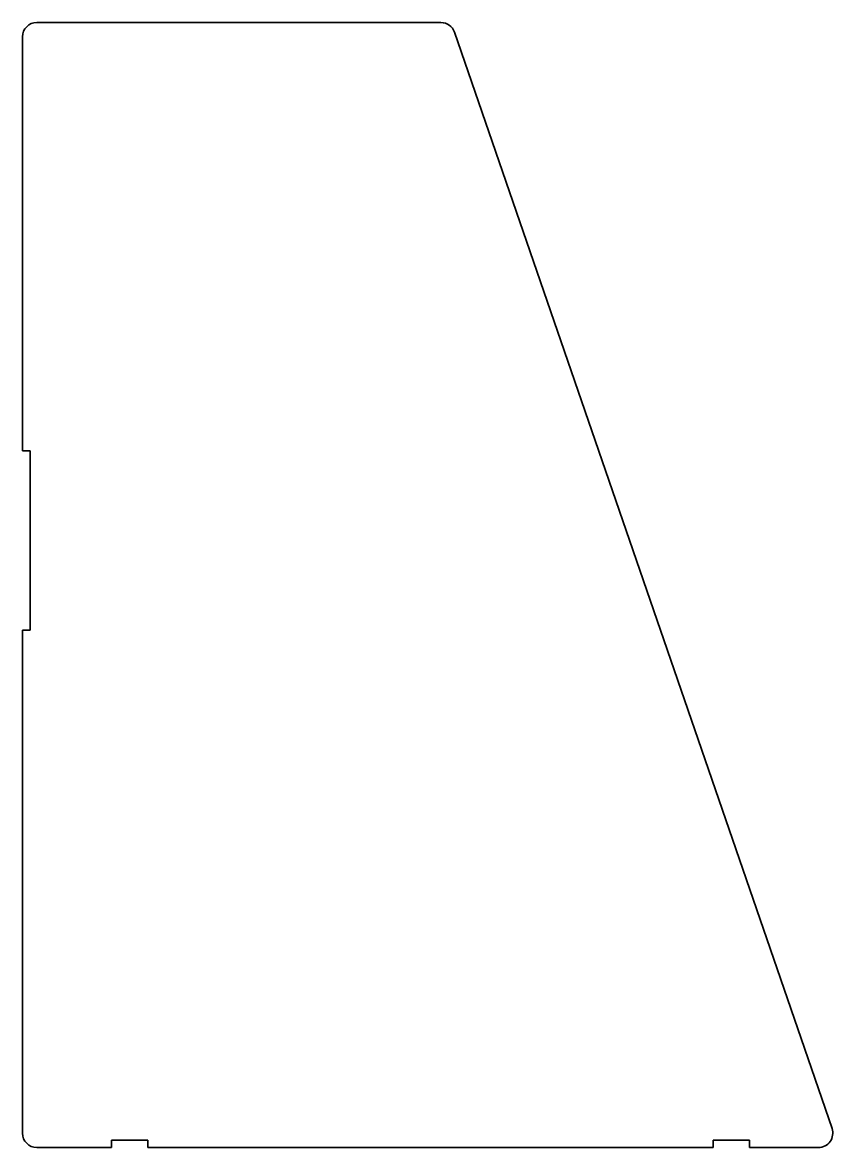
# Model space of a CAD drawing. Header units: inches. Extents: x 0 to 227, y 0 to 315.
import ezdxf

# ---------------------------------------------------------------- set-up
doc = ezdxf.new("R2010")
doc.units = ezdxf.units.IN
doc.header["$MEASUREMENT"] = 0
doc.layers.add('SIMUMAK Visible (ISO)', color=7, linetype='Continuous', lineweight=35)

# ---------------------------------------------------------------- blocks, each defined once
blk = doc.blocks.new('AMB-04-TAIZQTHR01_Sheet_4_AMB-04-TAIZQTHR01')
at = {"layer": 'SIMUMAK Visible (ISO)'}
for p, q in [((-109.43, 157.5), (3.72, 157.5)), ((7.5, 154.8), (113.21, -152.2)), ((-113.43, 37.6), (-113.43, 153.5)), ((-113.43, 37.6), (-111.33, 37.6)), ((-111.33, 37.6), (-111.33, -12.6)), ((-113.43, -153.5), (-113.43, -12.6)), ((-111.33, -12.6), (-113.43, -12.6)), ((-88.53, -157.5), (-109.43, -157.5)), ((-88.53, -157.5), (-88.53, -155.4)), ((-88.53, -155.4), (-78.33, -155.4)), ((-78.33, -155.4), (-78.33, -157.5)), ((79.94, -157.5), (-78.33, -157.5)), ((79.94, -157.5), (79.94, -155.4)), ((79.94, -155.4), (90.14, -155.4)), ((90.14, -155.4), (90.14, -157.5)), ((109.43, -157.5), (90.14, -157.5))]:
    blk.add_line(p, q, dxfattribs=at)
at = {"layer": 'SIMUMAK Visible (ISO)', "extrusion": (0, 0, -1)}
for centre, start, end in [((-3.72, 153.5), 90, 161), ((109.43, 153.5), 0, 90), ((109.43, -153.5), 270, 0), ((-109.43, -153.5), 161, 270)]:
    blk.add_arc(centre, 4, start, end, dxfattribs=at)

msp = doc.modelspace()

# ---------------------------------------------------------------- block references
msp.add_blockref('AMB-04-TAIZQTHR01_Sheet_4_AMB-04-TAIZQTHR01', (113.43, 157.5))

doc.saveas('drawing.dxf')
